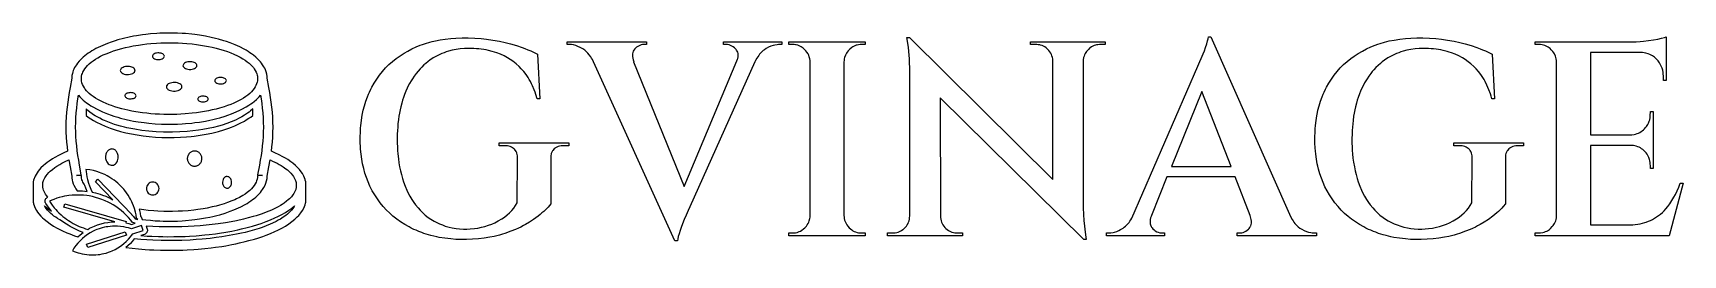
# Model space of a CAD drawing. Header units: millimetres. Extents: x 0 to 990, y 0 to 133.
import ezdxf

# ---------------------------------------------------------------- set-up
doc = ezdxf.new("R2010")
doc.units = ezdxf.units.MM
doc.layers.add('ENGRAVE', color=7, linetype='Continuous')

msp = doc.modelspace()

# ---------------------------------------------------------------- linework, layer by layer
at = {"layer": 'ENGRAVE'}
for points in [[(139.42, 110.93), (139.02, 111.81), (138.55, 112.67), (137.74, 113.96), (137.12, 114.81), (136.45, 115.64), (135.71, 116.47), (134.92, 117.28), (133.62, 118.48), (132.21, 119.64), (131.19, 120.4), (130.13, 121.14), (129.01, 121.87), (127.84, 122.58), (126.62, 123.27), (124.04, 124.59), (121.29, 125.83), (118.36, 126.99), (116.06, 127.8), (114.48, 128.31), (111.22, 129.25), (109.54, 129.68), (106.97, 130.29), (103.45, 131), (99.84, 131.6), (97.07, 131.98), (95.21, 132.19), (91.45, 132.54), (89.55, 132.67), (86.69, 132.81), (82.85, 132.9), (79.01, 132.87), (76.14, 132.77), (74.23, 132.67), (70.45, 132.38), (67.64, 132.09), (65.78, 131.86), (62.13, 131.31), (60.33, 131), (57.68, 130.47), (54.24, 129.68), (50.92, 128.79), (49.3, 128.31), (46.95, 127.53), (44.68, 126.71), (43.21, 126.13), (40.41, 124.91), (37.79, 123.61), (36.55, 122.93), (35.35, 122.23), (34.21, 121.51), (33.12, 120.77), (32.08, 120.02), (31.09, 119.26), (30.16, 118.48), (29.28, 117.68), (28.46, 116.87), (27.7, 116.06), (26.66, 114.81), (26.04, 113.96), (25.49, 113.1), (24.99, 112.24), (24.55, 111.37), (24.18, 110.5), (23.87, 109.61), (23.62, 108.73), (23.36, 107.39), (23.26, 106.5), (23.24, 105.91), (22.2, 100.32), (21.69, 97.39), (21.22, 94.45), (20.8, 91.5), (20.43, 88.54), (20.14, 85.57), (19.92, 82.59), (19.79, 79.6), (19.75, 76.61), (19.79, 73.54), (19.92, 70.55), (20.13, 67.65), (20.43, 64.67), (20.73, 62.19), (18.59, 61.25), (16.92, 60.46), (15.33, 59.65), (13.07, 58.4), (11.65, 57.55), (9.67, 56.23), (8.45, 55.34), (7.3, 54.43), (6.23, 53.5), (4.79, 52.09), (3.93, 51.14), (3.15, 50.17), (2.45, 49.2), (1.85, 48.22), (1.32, 47.23), (0.89, 46.24), (0.7, 45.74), (0.39, 44.74), (0.18, 43.74), (0.04, 42.73), (0.01, 42.23), (0, 33.59), (0.04, 32.58), (0.18, 31.58), (0.27, 31.08), (0.39, 30.57), (0.7, 29.57), (0.89, 29.07), (1.32, 28.08), (2.14, 26.6), (2.79, 25.62), (3.53, 24.66), (4.79, 23.22), (5.73, 22.28), (6.76, 21.35), (8.45, 19.98), (10.31, 18.64), (12.35, 17.34), (14.55, 16.07), (16.12, 15.25), (17.75, 14.45), (20.32, 13.29), (22.12, 12.55), (24.94, 11.47), (26.9, 10.78), (28.38, 12.12), (30.08, 13.48), (27.98, 14.25), (26.7, 14.79), (25.4, 15.38), (23.45, 16.36), (22.21, 17.05), (21.02, 17.77), (19.19, 18.97), (17.17, 20.46), (16, 21.1), (14.79, 21.82), (13.65, 22.55), (12.59, 23.28), (11.6, 24.03), (10.68, 24.79), (9.85, 25.56), (8.73, 26.73), (7.8, 27.92), (7.27, 28.72), (6.92, 29.34), (7.86, 28.56), (9.05, 27.66), (11.09, 26.26), (9.86, 27.74), (8.6, 29.42), (7.66, 30.78), (7.44, 31.21), (7.36, 31.44), (7.26, 31.91), (7.26, 32.4), (7.35, 32.88), (7.52, 33.33), (7.78, 33.74), (8.12, 34.1), (8.51, 34.38), (8.97, 34.6), (8.09, 35.65), (7.52, 36.45), (7.04, 37.25), (6.63, 38.06), (6.31, 38.87), (6.06, 39.68), (5.9, 40.5), (5.82, 41.31), (5.82, 42.13), (5.85, 42.54), (5.97, 43.36), (6.31, 44.58), (6.63, 45.39), (7.04, 46.19), (7.8, 47.39), (8.4, 48.19), (9.46, 49.36), (10.26, 50.14), (11.6, 51.28), (13.11, 52.4), (14.21, 53.13), (16, 54.21), (17.28, 54.91), (19.33, 55.93), (21.5, 56.91), (22.2, 52.81), (23.24, 47.23), (23.3, 46.19), (23.51, 44.85), (23.73, 43.97), (24.18, 42.64), (24.55, 41.77), (25.23, 40.46), (25.76, 39.61), (26.58, 38.45), (28.33, 38.43), (29.76, 38.35), (31.18, 38.24), (32.46, 38.09), (31.67, 39.94), (31.04, 41.68), (30.62, 42.31), (30.23, 42.99), (29.89, 43.68), (29.61, 44.38), (29.39, 45.07), (29.15, 46.12), (29.07, 46.83), (29.04, 47.53), (26.14, 47.53), (28.99, 48.07), (27.92, 53.85), (27.42, 56.72), (26.96, 59.58), (26.55, 62.43), (26.2, 65.27), (25.92, 68.1), (25.72, 70.93), (25.6, 73.75), (25.56, 76.57), (25.6, 79.39), (25.72, 82.21), (25.92, 85.03), (26.2, 87.87), (26.55, 90.71), (26.96, 93.56), (27.29, 95.63), (28.07, 94.75), (28.86, 93.94), (30.16, 92.74), (31.09, 91.96), (32.08, 91.19), (33.66, 90.07), (34.78, 89.35), (35.94, 88.64), (38.43, 87.28), (40.41, 86.31), (41.79, 85.69), (44.68, 84.51), (46.95, 83.68), (48.51, 83.16), (50.92, 82.43), (52.56, 81.97), (55.95, 81.13), (58.56, 80.56), (60.33, 80.22), (63.04, 79.76), (64.86, 79.49), (66.71, 79.24), (69.51, 78.93), (73.28, 78.61), (77.1, 78.4), (79.01, 78.34), (81.89, 78.31), (84.77, 78.34), (86.69, 78.4), (89.55, 78.55), (91.45, 78.68), (95.21, 79.02), (97.07, 79.24), (99.84, 79.62), (103.45, 80.22), (106.1, 80.74), (107.84, 81.13), (110.39, 81.75), (112.05, 82.2), (115.27, 83.16), (116.84, 83.68), (119.11, 84.51), (121.99, 85.69), (124.04, 86.63), (125.36, 87.28), (127.84, 88.64), (129.57, 89.71), (130.67, 90.44), (131.71, 91.19), (132.69, 91.96), (134.07, 93.14), (134.92, 93.94), (135.71, 94.75), (136.49, 95.63), (136.82, 93.56), (137.23, 90.71), (137.58, 87.87), (137.86, 85.03), (138.06, 82.21), (138.19, 79.39), (138.23, 76.57), (138.19, 73.75), (138.06, 70.93), (137.86, 68.1), (137.58, 65.27), (137.23, 62.43), (136.82, 59.58), (136.37, 56.72), (135.87, 53.85), (134.79, 48.07), (137.65, 47.53), (134.74, 47.53), (134.68, 46.48), (134.49, 45.42), (134.17, 44.38), (133.89, 43.68), (133.36, 42.65), (132.71, 41.63), (131.94, 40.62), (131.04, 39.63), (130.03, 38.66), (129.29, 38.03), (128.5, 37.4), (127.22, 36.48), (125.84, 35.59), (124.85, 35.01), (123.82, 34.45), (122.19, 33.63), (121.05, 33.1), (119.26, 32.33), (116.74, 31.37), (114.75, 30.7), (113.38, 30.27), (111.97, 29.86), (109.8, 29.28), (107.57, 28.75), (104.49, 28.1), (102.12, 27.68), (98.88, 27.18), (96.4, 26.87), (93.05, 26.52), (89.65, 26.27), (87.07, 26.14), (83.62, 26.05), (81.03, 26.04), (78.43, 26.09), (74.99, 26.22), (72.43, 26.39), (69.05, 26.68), (66.55, 26.97), (63.64, 27.36), (64.2, 25.11), (64.57, 23.11), (64.89, 22.77), (65.15, 22.36), (65.34, 21.9), (65.43, 21.33), (67.64, 21.05), (70.45, 20.76), (73.28, 20.53), (76.14, 20.36), (78.06, 20.29), (80.93, 20.24), (83.81, 20.25), (86.69, 20.32), (89.55, 20.47), (91.45, 20.6), (95.21, 20.95), (97.07, 21.16), (99.84, 21.54), (103.45, 22.14), (106.1, 22.67), (107.84, 23.05), (110.39, 23.67), (112.05, 24.12), (115.27, 25.08), (118.36, 26.15), (120.57, 27.01), (121.99, 27.61), (124.71, 28.87), (127.24, 30.21), (128.43, 30.91), (129.57, 31.63), (130.67, 32.36), (131.71, 33.12), (132.69, 33.88), (133.62, 34.66), (134.5, 35.46), (135.32, 36.26), (136.45, 37.5), (137.12, 38.33), (137.74, 39.18), (138.55, 40.46), (139.23, 41.77), (139.77, 43.08), (140.17, 44.41), (140.43, 45.74), (140.52, 46.64), (140.55, 47.23), (141.58, 52.81), (142.28, 56.91), (143.74, 56.27), (145.15, 55.6), (146.5, 54.91), (147.78, 54.21), (148.99, 53.49), (150.13, 52.77), (151.7, 51.66), (152.65, 50.9), (153.53, 50.14), (154.7, 48.97), (155.7, 47.79), (156.26, 46.99), (156.75, 46.19), (157.15, 45.39), (157.48, 44.58), (157.81, 43.36), (157.93, 42.54), (157.98, 41.72), (157.97, 41.31), (157.88, 40.5), (157.61, 39.27), (157.32, 38.46), (156.96, 37.65), (156.51, 36.85), (155.99, 36.05), (155.05, 34.86), (153.94, 33.69), (153.1, 32.92), (152.18, 32.16), (150.67, 31.04), (149.57, 30.31), (148.4, 29.59), (147.15, 28.88), (145.15, 27.85), (143, 26.84), (141.49, 26.2), (139.91, 25.56), (137.42, 24.65), (133.9, 23.49), (132.06, 22.95), (129.19, 22.16), (126.21, 21.42), (122.07, 20.51), (118.85, 19.89), (115.54, 19.32), (111.01, 18.65), (107.52, 18.21), (103.98, 17.82), (100.38, 17.5), (96.73, 17.23), (93.06, 17.02), (89.35, 16.87), (84.38, 16.76), (79.4, 16.76), (75.67, 16.83), (71.96, 16.96), (67.99, 17.17), (68.53, 15.52), (68.63, 15.03), (68.65, 14.78), (68.64, 14.53), (68.56, 14.04), (68.37, 13.57), (68.25, 13.35), (67.94, 12.96), (67.76, 12.79), (67.34, 12.5), (66.89, 12.3), (64.79, 11.62), (68.55, 11.35), (71.2, 11.2), (75.2, 11.04), (77.87, 10.98), (80.55, 10.94), (84.57, 10.96), (88.58, 11.04), (91.25, 11.14), (93.91, 11.27), (97.87, 11.53), (103.09, 11.99), (105.66, 12.27), (109.48, 12.74), (111.99, 13.09), (115.69, 13.68), (119.31, 14.34), (122.84, 15.06), (125.14, 15.58), (128.5, 16.41), (131.74, 17.3), (134.87, 18.25), (136.89, 18.91), (139.8, 19.96), (142.57, 21.05), (145.19, 22.19), (146.86, 22.98), (149.23, 24.2), (151.43, 25.47), (153.47, 26.77), (155.34, 28.11), (156.86, 29.34), (156.51, 28.72), (155.99, 27.92), (155.05, 26.73), (153.94, 25.56), (152.65, 24.41), (151.7, 23.66), (150.13, 22.55), (148.4, 21.46), (147.15, 20.75), (145.84, 20.06), (143.74, 19.04), (142.25, 18.39), (139.91, 17.43), (137.42, 16.52), (135.69, 15.93), (132.99, 15.09), (130.16, 14.29), (127.21, 13.53), (125.19, 13.06), (122.07, 12.38), (117.76, 11.57), (113.29, 10.84), (109.85, 10.36), (106.35, 9.94), (101.58, 9.47), (97.95, 9.18), (94.29, 8.95), (89.35, 8.74), (85.62, 8.65), (80.65, 8.62), (76.92, 8.67), (71.96, 8.83), (68.27, 9.02), (64.61, 9.27), (60.79, 9.6), (59.53, 8.1), (58.41, 6.92), (56.91, 5.51), (55.63, 4.43), (59.41, 3.99), (63.3, 3.61), (67.23, 3.31), (69.88, 3.14), (72.53, 3.01), (76.54, 2.87), (79.21, 2.83), (83.23, 2.81), (85.91, 2.85), (89.92, 2.96), (92.58, 3.07), (96.55, 3.31), (99.18, 3.5), (103.09, 3.86), (106.94, 4.28), (109.48, 4.61), (113.23, 5.15), (115.69, 5.55), (119.31, 6.21), (121.67, 6.68), (123.99, 7.19), (127.39, 8), (129.59, 8.57), (132.8, 9.48), (134.87, 10.12), (137.87, 11.12), (139.8, 11.82), (142.57, 12.92), (145.19, 14.06), (146.86, 14.85), (149.23, 16.07), (151.43, 17.34), (153.47, 18.64), (155.34, 19.98), (157.03, 21.35), (158.53, 22.75), (159.44, 23.7), (160.64, 25.14), (161.64, 26.6), (162.46, 28.08), (162.9, 29.07), (163.25, 30.07), (163.51, 31.08), (163.61, 31.58), (163.74, 32.58), (163.78, 33.59), (163.78, 41.72), (163.74, 42.73), (163.68, 43.23), (163.61, 43.74), (163.39, 44.74), (163.25, 45.24), (162.9, 46.24), (162.46, 47.23), (161.64, 48.71), (160.99, 49.69), (159.86, 51.14), (158.53, 52.56), (157.55, 53.5), (155.92, 54.88), (154.74, 55.79), (152.81, 57.11), (151.43, 57.98), (149.98, 58.82), (147.67, 60.06), (145.19, 61.25), (143.05, 62.19), (143.36, 64.67), (143.65, 67.65), (143.86, 70.63), (143.99, 73.62), (144.04, 76.53), (143.99, 79.52), (143.86, 82.5), (143.65, 85.49), (143.36, 88.47), (142.99, 91.44), (142.57, 94.4), (142.1, 97.36), (141.58, 100.32), (140.55, 105.91), (140.48, 106.95), (140.27, 108.28), (139.92, 109.61)], [(310.64, 30.6), (309.87, 29.64), (309.03, 28.68), (307.48, 27.07), (306.47, 26.11), (305.38, 25.14), (304.23, 24.18), (303.01, 23.22), (300.38, 21.29), (297.93, 19.67), (295.56, 18.27), (294.32, 17.6), (292.61, 16.73), (291.29, 16.1), (289.47, 15.3), (286.64, 14.16), (283.15, 12.93), (281.6, 12.43), (279.88, 11.93), (276.76, 11.14), (274.01, 10.58), (270.68, 10.04), (267.24, 9.63), (263.69, 9.36), (260.02, 9.22), (256.82, 9.21), (253.7, 9.33), (250.64, 9.56), (247.16, 9.97), (243.77, 10.52), (242.34, 10.8), (240.46, 11.22), (238.62, 11.69), (237.25, 12.07), (234.56, 12.92), (233.24, 13.39), (231.51, 14.05), (229.81, 14.76), (228.55, 15.32), (226.9, 16.12), (225.68, 16.75), (223.08, 18.21), (220.59, 19.78), (218.22, 21.47), (215.96, 23.27), (213.81, 25.17), (212.11, 26.85), (210.17, 28.96), (208.34, 31.18), (206.63, 33.52), (205.03, 35.96), (203.58, 38.44), (202.74, 40.05), (202.14, 41.27), (201.03, 43.78), (200.04, 46.36), (199.17, 49.02), (198.41, 51.75), (197.77, 54.56), (197.24, 57.45), (196.83, 60.41), (196.54, 63.45), (196.44, 65), (196.35, 67.1), (196.31, 70.29), (196.41, 73.94), (196.54, 75.97), (196.67, 77.48), (197.01, 80.45), (197.31, 82.38), (197.56, 83.82), (198.16, 86.63), (198.87, 89.37), (199.7, 92.04), (200.64, 94.64), (201.34, 96.33), (201.89, 97.58), (202.67, 99.22), (203.29, 100.43), (204.67, 102.89), (206.22, 105.33), (207.87, 107.66), (209.65, 109.89), (211.53, 112), (213.53, 114), (215.65, 115.9), (217.87, 117.68), (220.22, 119.36), (222.67, 120.93), (224.8, 122.15), (227.31, 123.44), (229.8, 124.58), (232.37, 125.61), (233.68, 126.08), (235.45, 126.67), (238.16, 127.47), (239.55, 127.83), (241.42, 128.26), (244.28, 128.82), (247.21, 129.27), (250.71, 129.66), (253.79, 129.88), (257.47, 130), (261.05, 129.98), (265.01, 129.83), (268.87, 129.55), (272.18, 129.2), (275.88, 128.67), (279.9, 127.95), (283.28, 127.23), (286.54, 126.42), (290.11, 125.38), (293.55, 124.23), (295.02, 123.69), (296.89, 122.95), (298.67, 122.19), (299.93, 121.61), (301.54, 120.82), (302.68, 120.21), (304, 93.5), (302.51, 93.5), (301.74, 96.06), (301.23, 97.54), (300.7, 98.98), (299.74, 101.27), (299.12, 102.58), (298.47, 103.85), (297.79, 105.08), (297.08, 106.25), (295.82, 108.12), (294.48, 109.85), (292.97, 111.55), (291.61, 112.93), (289.82, 114.52), (287.95, 115.99), (286.39, 117.07), (284.78, 118.06), (282.69, 119.19), (280.51, 120.18), (278.28, 121.03), (276.94, 121.48), (275.58, 121.89), (273.27, 122.48), (271.86, 122.78), (270.43, 123.03), (268.99, 123.25), (267.53, 123.42), (266.05, 123.55), (264.55, 123.64), (262.02, 123.7), (260.44, 123.67), (258.9, 123.61), (256.37, 123.4), (253.93, 123.06), (251.56, 122.6), (249.26, 122.02), (247.92, 121.61), (246.61, 121.15), (245.32, 120.65), (244.06, 120.11), (242.02, 119.1), (240.06, 117.97), (238.16, 116.71), (237.04, 115.89), (235.61, 114.73), (234.56, 113.82), (233.22, 112.55), (232.26, 111.55), (231.01, 110.16), (229.83, 108.7), (228.7, 107.17), (227.62, 105.58), (226.86, 104.34), (225.88, 102.63), (225.19, 101.3), (224.52, 99.94), (223.69, 98.06), (222.88, 96.03), (222.28, 94.36), (221.73, 92.65), (221.22, 90.91), (220.65, 88.67), (220.24, 86.83), (219.87, 84.96), (219.55, 83.04), (219.27, 81.09), (218.99, 78.6), (218.81, 76.55), (218.68, 74.47), (218.59, 72.36), (218.54, 69.65), (218.57, 66.92), (218.63, 64.77), (218.75, 62.66), (218.9, 60.59), (219.22, 57.56), (219.57, 55.1), (219.98, 52.71), (220.47, 50.37), (221.02, 48.09), (221.65, 45.88), (222.35, 43.72), (223.27, 41.22), (224.27, 38.88), (225.15, 37.03), (226.1, 35.25), (227.35, 33.12), (228.43, 31.5), (229.56, 29.96), (231.05, 28.13), (232.31, 26.75), (233.63, 25.44), (235.35, 23.91), (237.17, 22.49), (238.68, 21.45), (240.64, 20.25), (242.26, 19.4), (243.92, 18.62), (245.63, 17.94), (247.38, 17.34), (249.64, 16.7), (251.49, 16.29), (253.87, 15.9), (255.83, 15.68), (258.34, 15.53), (260.38, 15.51), (262.39, 15.6), (264.86, 15.83), (266.8, 16.11), (269.18, 16.58), (271.05, 17.06), (273.39, 17.79), (275.24, 18.49), (277.02, 19.27), (279.18, 20.38), (281.25, 21.62), (282.85, 22.72), (284.42, 23.95), (285.88, 25.26), (287.22, 26.64), (288.45, 28.11), (289.56, 29.65), (290.56, 31.27), (290.73, 57.98), (290.65, 59.32), (290.52, 60.14), (290.32, 60.89), (290.2, 61.25), (289.9, 61.92), (289.54, 62.53), (289.33, 62.82), (288.87, 63.34), (288.61, 63.58), (288.34, 63.81), (287.74, 64.22), (287.08, 64.57), (286.36, 64.86), (285.56, 65.09), (284.7, 65.27), (283.78, 65.39), (282.79, 65.44), (279.61, 65.45), (279.61, 67.11), (321.43, 67.11), (321.43, 65.45), (318.38, 65.44), (316.83, 65.31), (315.89, 65.14), (315.03, 64.9), (314.25, 64.59), (313.55, 64.21), (313.23, 64), (312.64, 63.51), (311.87, 62.65), (311.63, 62.32), (311.23, 61.6), (310.93, 60.81), (310.82, 60.38), (310.67, 59.48), (310.63, 58.5)], [(611.99, 45.21), (611.99, 115.9), (611.84, 117.38), (611.65, 118.31), (611.39, 119.21), (611.04, 120.07), (610.63, 120.89), (610.13, 121.67), (609.56, 122.41), (608.92, 123.12), (608.57, 123.45), (607.85, 124.05), (607.09, 124.57), (606.29, 125.01), (605.45, 125.38), (604.57, 125.66), (604.12, 125.77), (603.18, 125.93), (602.2, 126.01), (598.55, 126.02), (598.55, 127.68), (643.35, 127.68), (643.35, 126.02), (639.88, 126.01), (638.94, 125.93), (638.02, 125.77), (637.58, 125.66), (636.72, 125.38), (635.89, 125.01), (635.09, 124.57), (634.32, 124.05), (633.95, 123.76), (633.23, 123.12), (632.6, 122.45), (632.04, 121.76), (631.33, 120.64), (630.95, 119.86), (630.63, 119.04), (630.39, 118.19), (630.15, 116.84), (630.08, 115.9), (630.09, 28.3), (630.22, 24.27), (630.49, 20.54), (631.4, 12.02), (631.9, 9.2), (630.41, 9.2), (544.28, 94.16), (544.45, 23.3), (544.49, 22.34), (544.62, 21.41), (544.82, 20.52), (545.11, 19.66), (545.48, 18.82), (545.94, 18.02), (546.48, 17.26), (547.1, 16.52), (547.79, 15.83), (548.53, 15.21), (549.29, 14.67), (550.09, 14.21), (550.51, 14.02), (551.35, 13.69), (552.23, 13.44), (553.14, 13.27), (554.09, 13.19), (557.73, 13.18), (557.73, 11.52), (512.76, 11.52), (512.76, 13.18), (516.39, 13.19), (517.34, 13.27), (518.25, 13.44), (519.13, 13.69), (519.98, 14.02), (520.39, 14.21), (521.19, 14.67), (521.95, 15.21), (522.33, 15.51), (522.69, 15.83), (523.38, 16.52), (524.01, 17.26), (524.54, 18.02), (525, 18.82), (525.37, 19.66), (525.66, 20.52), (525.87, 21.41), (525.99, 22.34), (526.03, 23.3), (526.03, 109.43), (526.01, 112.24), (525.94, 114.9), (525.84, 117.4), (525.69, 119.74), (525.49, 121.94), (525.2, 124.36), (524.21, 130.17), (525.86, 130.17)], [(754.7, 22.64), (755.47, 21.25), (756.01, 20.4), (756.58, 19.6), (757.17, 18.85), (757.79, 18.15), (758.42, 17.5), (759.08, 16.91), (760.12, 16.13), (761.3, 15.4), (762.66, 14.69), (764.01, 14.11), (765.34, 13.67), (766.66, 13.37), (767.52, 13.25), (768.38, 13.19), (770.13, 13.18), (770.13, 11.52), (722.5, 11.52), (722.5, 13.18), (724, 13.18), (724.88, 13.24), (725.32, 13.31), (726.17, 13.53), (726.98, 13.86), (727.78, 14.31), (728.54, 14.87), (729.28, 15.54), (729.64, 15.92), (730.12, 16.52), (730.5, 17.17), (730.65, 17.51), (730.89, 18.24), (731.03, 19.01), (731.06, 19.42), (731.06, 20.27), (730.97, 21.17), (730.77, 22.12), (730.3, 23.63), (721.34, 46.7), (680.36, 46.7), (671.06, 23.63), (670.87, 23.13), (670.56, 22.16), (670.36, 21.23), (670.26, 20.35), (670.26, 19.52), (670.3, 19.12), (670.36, 18.73), (670.56, 17.99), (670.94, 17.11), (671.17, 16.7), (671.41, 16.31), (671.98, 15.59), (672.64, 14.97), (673.39, 14.42), (674.27, 13.93), (675.16, 13.56), (676.04, 13.32), (676.93, 13.2), (678.86, 13.18), (678.86, 11.52), (644.01, 11.52), (644.01, 13.18), (645.93, 13.19), (646.78, 13.25), (648.07, 13.46), (648.93, 13.67), (650.23, 14.11), (651.55, 14.69), (652.42, 15.15), (654.03, 16.11), (654.73, 16.61), (655.41, 17.16), (656.39, 18.08), (657.01, 18.75), (657.61, 19.48), (658.19, 20.26), (658.75, 21.09), (659.28, 21.98), (698.93, 113.04), (702.07, 120.49), (702.81, 122.35), (703.48, 124.16), (704.28, 126.54), (704.75, 128.17), (705.07, 129.54), (705.25, 130.67), (706.74, 130.67)], [(883.47, 30.6), (882.14, 29), (881.26, 28.03), (880.31, 27.07), (879.29, 26.11), (878.21, 25.14), (877.06, 24.18), (875.84, 23.22), (873.2, 21.29), (870.76, 19.67), (868.38, 18.27), (866.72, 17.38), (865.43, 16.73), (863.67, 15.9), (862.3, 15.3), (859.46, 14.16), (855.98, 12.93), (854.43, 12.43), (852.7, 11.93), (849.59, 11.14), (846.83, 10.58), (843.51, 10.04), (840.07, 9.63), (836.52, 9.36), (832.85, 9.22), (829.64, 9.21), (826.52, 9.33), (823.47, 9.56), (819.99, 9.97), (816.59, 10.52), (814.69, 10.9), (813.29, 11.22), (811.9, 11.57), (810.07, 12.07), (807.39, 12.92), (805.64, 13.55), (804.34, 14.05), (802.64, 14.76), (801.38, 15.32), (799.73, 16.12), (798.5, 16.75), (795.91, 18.21), (793.42, 19.78), (791.05, 21.47), (789.16, 22.96), (786.99, 24.85), (784.94, 26.85), (783, 28.96), (781.17, 31.18), (779.46, 33.52), (777.85, 35.96), (776.41, 38.44), (775.16, 40.86), (774.04, 43.35), (773.02, 45.92), (772.13, 48.57), (771.35, 51.29), (770.9, 53.15), (770.59, 54.56), (770.07, 57.45), (769.66, 60.41), (769.45, 62.43), (769.33, 63.97), (769.17, 67.1), (769.14, 70.29), (769.24, 73.94), (769.33, 75.47), (769.49, 77.48), (769.84, 80.45), (770.3, 83.34), (770.67, 85.23), (770.99, 86.63), (771.7, 89.37), (772.53, 92.04), (773.47, 94.64), (774.16, 96.33), (774.71, 97.58), (775.5, 99.22), (776.12, 100.43), (777.5, 102.89), (779.04, 105.33), (780.7, 107.66), (782.47, 109.89), (784.36, 112), (786.36, 114), (788.47, 115.9), (790.7, 117.68), (792.64, 119.09), (795.08, 120.67), (797.63, 122.15), (800.13, 123.44), (802.63, 124.58), (805.2, 125.61), (806.94, 126.23), (808.28, 126.67), (810.99, 127.47), (813.77, 128.16), (816.62, 128.73), (820.03, 129.27), (823.54, 129.66), (826.62, 129.88), (830.29, 130), (833.88, 129.98), (837.83, 129.83), (841.7, 129.55), (845.01, 129.2), (848.7, 128.67), (852.73, 127.95), (856.11, 127.23), (859.37, 126.42), (862.94, 125.38), (866.37, 124.23), (868.32, 123.51), (869.72, 122.95), (871.49, 122.19), (872.76, 121.61), (873.97, 121.02), (875.5, 120.21), (876.83, 93.5), (875.34, 93.5), (874.88, 95.05), (874.4, 96.56), (873.52, 98.98), (872.96, 100.37), (872.36, 101.71), (871.29, 103.85), (870.61, 105.08), (869.9, 106.25), (868.65, 108.12), (867.3, 109.85), (865.8, 111.55), (864.43, 112.93), (862.65, 114.52), (861.16, 115.71), (859.22, 117.07), (857.61, 118.06), (855.51, 119.19), (853.33, 120.18), (851.11, 121.03), (849.76, 121.48), (848.4, 121.89), (846.09, 122.48), (844.68, 122.78), (843.26, 123.03), (841.81, 123.25), (840.35, 123.42), (838.87, 123.55), (837.38, 123.64), (834.85, 123.7), (833.27, 123.67), (831.72, 123.61), (829.2, 123.4), (826.75, 123.06), (824.38, 122.6), (822.09, 122.02), (820.75, 121.61), (819.43, 121.15), (818.15, 120.65), (816.89, 120.11), (814.85, 119.1), (812.88, 117.97), (810.99, 116.71), (809.51, 115.61), (808.43, 114.73), (807.05, 113.51), (805.72, 112.22), (804.45, 110.86), (803.54, 109.8), (802.65, 108.7), (801.52, 107.17), (800.45, 105.58), (799.68, 104.34), (798.94, 103.07), (798.01, 101.3), (797.35, 99.94), (796.51, 98.06), (795.86, 96.44), (795.11, 94.36), (794.55, 92.65), (794.05, 90.91), (793.47, 88.67), (793.06, 86.83), (792.7, 84.96), (792.38, 83.04), (792.04, 80.6), (791.82, 78.6), (791.64, 76.55), (791.51, 74.47), (791.42, 72.36), (791.37, 69.65), (791.39, 66.92), (791.46, 64.77), (791.57, 62.66), (791.73, 60.59), (791.99, 58.06), (792.32, 55.59), (792.81, 52.71), (793.29, 50.37), (793.85, 48.09), (794.48, 45.88), (795.17, 43.72), (796.1, 41.22), (797.09, 38.88), (797.98, 37.03), (798.92, 35.25), (800.18, 33.12), (801.25, 31.5), (802.38, 29.96), (803.88, 28.13), (805.14, 26.75), (806.45, 25.44), (808.18, 23.91), (810, 22.49), (811.51, 21.45), (813.07, 20.48), (814.68, 19.6), (816.75, 18.62), (818.45, 17.94), (820.65, 17.2), (822.46, 16.7), (824.79, 16.2), (826.7, 15.9), (828.66, 15.68), (831.17, 15.53), (833.21, 15.51), (835.22, 15.6), (837.2, 15.77), (839.63, 16.11), (842.01, 16.58), (843.88, 17.06), (846.22, 17.79), (848.06, 18.49), (849.85, 19.27), (852.01, 20.38), (854.08, 21.62), (855.67, 22.72), (857.25, 23.95), (858.7, 25.26), (860.05, 26.64), (861.28, 28.11), (862.39, 29.65), (863.39, 31.27), (863.55, 57.98), (863.48, 59.32), (863.35, 60.14), (863.15, 60.89), (862.88, 61.59), (862.73, 61.92), (862.36, 62.53), (862.16, 62.82), (861.93, 63.09), (861.44, 63.58), (861.16, 63.81), (860.57, 64.22), (859.91, 64.57), (859.18, 64.86), (858.39, 65.09), (857.53, 65.27), (856.6, 65.39), (855.61, 65.44), (852.44, 65.45), (852.44, 67.11), (894.25, 67.11), (894.25, 65.45), (891.21, 65.44), (889.65, 65.31), (888.72, 65.14), (887.86, 64.9), (887.08, 64.59), (886.38, 64.21), (886.05, 64), (885.47, 63.51), (884.7, 62.65), (884.46, 62.32), (884.06, 61.6), (883.76, 60.81), (883.56, 59.94), (883.5, 59.48), (883.45, 58.5)], [(981.7, 11.52), (901.39, 11.52), (901.39, 13.18), (903.55, 13.18), (904.49, 13.22), (905.85, 13.42), (906.71, 13.64), (907.55, 13.95), (908.35, 14.33), (908.74, 14.54), (909.87, 15.31), (910.58, 15.92), (911.58, 16.95), (912.15, 17.68), (912.88, 18.83), (913.27, 19.63), (913.6, 20.47), (913.85, 21.33), (914.03, 22.23), (914.17, 23.63), (914.17, 115.57), (914.09, 116.51), (913.95, 117.42), (913.73, 118.3), (913.44, 119.15), (912.88, 120.37), (912.41, 121.15), (911.87, 121.89), (910.93, 122.95), (910.23, 123.59), (909.13, 124.42), (908.35, 124.87), (907.55, 125.25), (907.13, 125.41), (906.28, 125.68), (905.4, 125.87), (904.49, 125.98), (903.55, 126.02), (901.39, 126.02), (901.39, 127.68), (959.63, 127.68), (961.96, 127.73), (964.36, 127.87), (966.34, 128.06), (969.35, 128.44), (972.2, 128.86), (974.9, 129.34), (977.17, 129.82), (978.91, 130.3), (979.88, 130.67), (979.88, 104.45), (978.22, 104.45), (978.21, 107.27), (978.16, 108.25), (978.06, 109.21), (977.81, 110.59), (977.45, 111.9), (977.14, 112.75), (976.59, 113.96), (975.92, 115.11), (975.13, 116.2), (974.55, 116.89), (973.9, 117.55), (972.84, 118.45), (971.69, 119.22), (970.88, 119.67), (970.03, 120.07), (969.15, 120.42), (967.76, 120.84), (966.78, 121.05), (965.77, 121.21), (934.41, 121.21), (934.41, 71.92), (958.31, 71.92), (959.27, 71.98), (960.66, 72.19), (961.55, 72.4), (962.41, 72.67), (963.24, 73.01), (964.04, 73.4), (964.81, 73.85), (965.55, 74.37), (966.26, 74.94), (966.93, 75.57), (967.57, 76.25), (968.14, 76.96), (968.87, 78.08), (969.28, 78.87), (969.78, 80.1), (970.03, 80.96), (970.29, 82.3), (970.39, 83.24), (970.42, 85.86), (972.08, 85.86), (972.08, 51.68), (970.42, 51.68), (970.42, 53.5), (970.39, 54.47), (970.29, 55.4), (970.13, 56.31), (969.91, 57.18), (969.46, 58.44), (968.87, 59.63), (968.4, 60.38), (967.86, 61.1), (967.26, 61.8), (966.6, 62.46), (965.9, 63.06), (965.18, 63.59), (964.43, 64.07), (963.64, 64.48), (962.83, 64.83), (961.98, 65.11), (961.11, 65.33), (960.2, 65.49), (958.79, 65.61), (934.41, 65.62), (934.41, 17.99), (956.65, 17.99), (958.26, 18.02), (959.83, 18.11), (961.36, 18.25), (962.85, 18.45), (964.29, 18.71), (965.69, 19.03), (967.05, 19.4), (967.93, 19.68), (969.21, 20.15), (970.45, 20.68), (971.68, 21.29), (972.96, 21.99), (974.19, 22.76), (975.38, 23.59), (976.52, 24.49), (977.62, 25.44), (978.66, 26.45), (979.67, 27.53), (980.93, 29.05), (982.07, 30.6), (983.33, 32.53), (984.53, 34.55), (985.42, 36.23), (986.47, 38.41), (987.45, 40.69), (988.34, 43.05), (990, 43.05)], [(133.73, 101.42), (133.36, 100.73), (132.71, 99.71), (131.94, 98.7), (131.04, 97.71), (130.03, 96.74), (128.9, 95.79), (127.66, 94.86), (126.31, 93.96), (124.85, 93.09), (123.29, 92.25), (122.19, 91.71), (120.47, 90.92), (118.65, 90.17), (116.74, 89.45), (114.75, 88.78), (113.38, 88.35), (111.97, 87.94), (109.8, 87.36), (107.57, 86.83), (105.27, 86.34), (102.91, 85.89), (100.51, 85.5), (98.06, 85.15), (95.57, 84.85), (91.35, 84.47), (88.79, 84.3), (86.21, 84.19), (83.62, 84.13), (81.03, 84.12), (78.43, 84.17), (75.85, 84.26), (73.28, 84.41), (70.73, 84.6), (68.21, 84.85), (65.72, 85.15), (61.67, 85.76), (59.29, 86.18), (56.98, 86.66), (53.25, 87.55), (51.11, 88.14), (49.04, 88.78), (47.04, 89.45), (45.76, 89.92), (43.91, 90.66), (42.16, 91.44), (40.49, 92.25), (38.93, 93.09), (37.47, 93.96), (36.12, 94.86), (34.88, 95.79), (33.75, 96.74), (33.06, 97.39), (32.13, 98.37), (31.32, 99.37), (30.84, 100.05), (30.23, 101.07), (29.75, 102.11), (29.39, 103.15), (29.15, 104.2), (29.05, 105.26), (29.05, 105.96), (29.15, 107.01), (29.39, 108.06), (29.61, 108.76), (29.89, 109.46), (30.42, 110.49), (31.07, 111.51), (31.84, 112.52), (32.74, 113.51), (33.75, 114.48), (34.88, 115.43), (36.12, 116.35), (37.47, 117.25), (38.93, 118.13), (40.49, 118.97), (42.16, 119.78), (43.91, 120.55), (46.4, 121.53), (48.36, 122.22), (50.41, 122.87), (52.53, 123.48), (55.47, 124.22), (57.74, 124.72), (60.08, 125.18), (63.27, 125.72), (65.72, 126.07), (68.21, 126.37), (70.73, 126.61), (74.14, 126.87), (76.71, 126.99), (79.3, 127.07), (81.89, 127.1), (84.48, 127.07), (87.07, 126.99), (89.65, 126.87), (92.2, 126.69), (95.57, 126.37), (98.06, 126.07), (100.51, 125.72), (102.91, 125.33), (105.27, 124.88), (107.57, 124.39), (109.8, 123.86), (111.97, 123.28), (114.07, 122.66), (116.74, 121.77), (118.65, 121.05), (120.47, 120.3), (122.75, 119.24), (124.34, 118.41), (125.84, 117.55), (127.22, 116.66), (128.5, 115.74), (129.67, 114.8), (130.72, 113.83), (131.65, 112.85), (132.21, 112.18), (132.71, 111.51), (133.36, 110.49), (133.89, 109.46), (134.29, 108.41), (134.49, 107.72), (134.63, 107.01), (134.74, 105.96), (134.72, 104.91), (134.63, 104.2), (134.49, 103.5), (134.17, 102.46)], [(78.74, 119.38), (78.55, 119.75), (78.26, 120.07), (77.87, 120.36), (77.39, 120.6), (76.85, 120.79), (76.19, 120.93), (75.55, 121), (74.85, 121), (74.16, 120.92), (73.56, 120.79), (73.01, 120.6), (72.49, 120.33), (72.08, 120.02), (71.81, 119.69), (71.65, 119.35), (71.6, 118.96), (71.69, 118.58), (71.95, 118.18), (72.31, 117.85), (72.83, 117.54), (73.4, 117.31), (74.1, 117.14), (74.85, 117.05), (75.55, 117.05), (76.25, 117.13), (76.95, 117.29), (77.58, 117.54), (78.09, 117.85), (78.48, 118.21), (78.71, 118.58), (78.8, 118.99)], [(336.36, 115.57), (335.64, 116.98), (335.14, 117.87), (334.61, 118.7), (333.79, 119.86), (332.91, 120.91), (332.3, 121.55), (331.67, 122.14), (331.01, 122.68), (329.99, 123.4), (329.19, 123.87), (328.29, 124.35), (326.96, 124.95), (325.64, 125.42), (324.33, 125.75), (323.04, 125.95), (322.18, 126.01), (320.43, 126.02), (320.43, 127.68), (368.06, 127.68), (368.06, 126.02), (366.56, 126.02), (365.68, 125.97), (364.82, 125.8), (364, 125.53), (363.2, 125.15), (362.44, 124.67), (362.07, 124.38), (361.71, 124.07), (361, 123.36), (360.52, 122.75), (360.14, 122.07), (359.87, 121.34), (359.7, 120.55), (359.64, 119.7), (359.68, 118.79), (359.82, 117.83), (360.07, 116.81), (360.42, 115.73), (360.26, 115.73), (390.62, 41.06), (422.32, 116.23), (422.67, 117.2), (422.81, 117.67), (423, 118.58), (423.09, 119.44), (423.06, 120.25), (423.01, 120.64), (422.83, 121.39), (422.55, 122.09), (422.15, 122.75), (421.92, 123.06), (421.29, 123.73), (420.93, 124.07), (420.16, 124.67), (419.37, 125.15), (418.54, 125.53), (417.68, 125.8), (416.78, 125.97), (415.85, 126.02), (414.35, 126.02), (414.35, 127.68), (449.2, 127.68), (449.2, 126.02), (447.28, 126.01), (446.4, 125.94), (445.07, 125.72), (444.16, 125.49), (442.77, 125.01), (441.36, 124.39), (439.91, 123.61), (438.85, 122.93), (438.17, 122.41), (437.52, 121.85), (436.89, 121.23), (435.99, 120.22), (435.41, 119.49), (434.86, 118.7), (434.33, 117.87), (433.58, 116.52), (433.1, 115.57), (394.11, 28.78), (393.14, 26.71), (391.88, 23.89), (390.73, 21.14), (389.75, 18.71), (388.88, 16.4), (388.24, 14.59), (387.61, 12.66), (387.14, 11.03), (386.82, 9.66), (386.64, 8.53), (385.15, 8.53)], [(466.29, 115.57), (466.22, 116.51), (466.08, 117.42), (465.72, 118.73), (465.4, 119.57), (465.01, 120.37), (464.28, 121.52), (463.7, 122.25), (462.71, 123.28), (462, 123.89), (460.87, 124.66), (460.08, 125.07), (459.68, 125.25), (458.84, 125.56), (457.97, 125.78), (457.53, 125.87), (456.62, 125.98), (455.67, 126.02), (453.51, 126.02), (453.51, 127.68), (499.31, 127.68), (499.31, 126.02), (497.16, 126.02), (496.21, 125.98), (495.3, 125.87), (494.42, 125.68), (493.99, 125.56), (493.57, 125.41), (492.75, 125.07), (491.96, 124.66), (491.2, 124.16), (490.12, 123.28), (489.13, 122.25), (488.55, 121.52), (488.05, 120.76), (487.43, 119.57), (486.97, 118.3), (486.75, 117.42), (486.61, 116.51), (486.54, 115.57), (486.54, 23.63), (486.61, 22.69), (486.75, 21.78), (486.97, 20.9), (487.26, 20.05), (487.82, 18.83), (488.29, 18.05), (488.83, 17.31), (489.77, 16.25), (490.47, 15.61), (491.2, 15.04), (491.96, 14.54), (492.35, 14.33), (492.75, 14.13), (493.57, 13.79), (494.42, 13.52), (495.3, 13.33), (496.21, 13.22), (497.16, 13.18), (499.31, 13.18), (499.31, 11.52), (453.51, 11.52), (453.51, 13.18), (455.67, 13.18), (456.62, 13.22), (457.53, 13.33), (458.41, 13.52), (458.84, 13.64), (459.68, 13.95), (460.48, 14.33), (461.25, 14.78), (462.36, 15.61), (463.06, 16.25), (464, 17.31), (464.54, 18.05), (465.01, 18.83), (465.4, 19.63), (465.72, 20.47), (466.08, 21.78), (466.22, 22.69), (466.29, 23.63)], [(61.13, 110.96), (60.88, 111.42), (60.51, 111.8), (59.97, 112.18), (59.37, 112.46), (58.69, 112.68), (57.94, 112.83), (57.09, 112.91), (56.3, 112.9), (55.45, 112.8), (54.72, 112.63), (54, 112.36), (53.44, 112.06), (52.98, 111.7), (52.65, 111.31), (52.44, 110.84), (52.39, 110.41), (52.44, 110.13), (52.52, 109.9), (52.65, 109.67), (52.84, 109.41), (53.3, 109.01), (53.95, 108.64), (54.72, 108.35), (55.52, 108.16), (56.37, 108.07), (57.31, 108.08), (58.22, 108.19), (59.07, 108.41), (59.82, 108.72), (60.39, 109.07), (60.85, 109.52), (61.12, 109.98), (61.19, 110.25), (61.22, 110.49), (61.19, 110.73)], [(98.26, 113.86), (98.02, 114.29), (97.67, 114.66), (97.21, 114.99), (96.65, 115.26), (96.01, 115.48), (95.24, 115.64), (94.5, 115.71), (93.68, 115.7), (92.94, 115.62), (92.19, 115.44), (91.51, 115.19), (90.97, 114.9), (90.54, 114.56), (90.2, 114.15), (90.02, 113.75), (89.98, 113.34), (90.01, 113.11), (90.1, 112.86), (90.24, 112.6), (90.41, 112.4), (90.88, 111.99), (91.45, 111.66), (92.13, 111.4), (92.94, 111.21), (93.75, 111.13), (94.64, 111.13), (95.5, 111.24), (96.25, 111.42), (96.97, 111.71), (97.52, 112.04), (97.97, 112.47), (98.12, 112.68), (98.25, 112.93), (98.34, 113.38), (98.33, 113.6)], [(89.24, 101.23), (89, 101.67), (88.63, 102.08), (88.07, 102.48), (87.45, 102.78), (86.73, 103.02), (85.88, 103.2), (84.98, 103.28), (84.15, 103.27), (83.26, 103.16), (82.49, 102.98), (81.79, 102.73), (81.19, 102.42), (80.69, 102.04), (80.3, 101.59), (80.17, 101.35), (80.08, 101.11), (80.04, 100.65), (80.07, 100.4), (80.17, 100.11), (80.48, 99.64), (80.69, 99.42), (80.99, 99.17), (81.67, 98.78), (82.42, 98.5), (83.33, 98.28), (84.22, 98.19), (85.21, 98.19), (86.17, 98.31), (87.07, 98.54), (87.8, 98.84), (88.46, 99.24), (88.74, 99.49), (88.94, 99.71), (89.1, 99.95), (89.22, 100.19), (89.3, 100.48), (89.33, 100.73), (89.3, 100.98)], [(115.96, 104.79), (115.78, 105.12), (115.49, 105.43), (115.06, 105.72), (114.59, 105.95), (114, 106.14), (113.4, 106.25), (112.79, 106.3), (112.16, 106.29), (111.55, 106.22), (110.97, 106.09), (110.39, 105.89), (109.94, 105.65), (109.57, 105.37), (109.28, 105.04), (109.12, 104.7), (109.07, 104.33), (109.16, 103.95), (109.41, 103.57), (109.79, 103.22), (110.3, 102.93), (110.91, 102.7), (111.55, 102.56), (112.27, 102.48), (113.01, 102.49), (113.73, 102.58), (114.35, 102.75), (114.94, 102.99), (115.42, 103.3), (115.78, 103.66), (115.98, 104.02), (116.04, 104.42)], [(61.77, 95.75), (61.59, 96.07), (61.27, 96.39), (60.89, 96.65), (60.44, 96.87), (59.86, 97.05), (59.29, 97.16), (58.69, 97.21), (58.09, 97.2), (57.44, 97.13), (56.89, 97), (56.38, 96.82), (55.91, 96.56), (55.56, 96.29), (55.3, 95.99), (55.14, 95.64), (55.11, 95.3), (55.21, 94.91), (55.45, 94.54), (55.84, 94.21), (56.29, 93.95), (56.84, 93.74), (57.5, 93.59), (58.14, 93.52), (58.86, 93.52), (59.56, 93.61), (60.21, 93.77), (60.74, 93.99), (61.21, 94.28), (61.54, 94.6), (61.77, 94.97), (61.84, 95.36)], [(105.04, 93.75), (104.86, 94.07), (104.6, 94.35), (104.22, 94.61), (103.79, 94.81), (103.3, 94.97), (102.73, 95.09), (102.17, 95.13), (101.61, 95.13), (101, 95.05), (100.49, 94.93), (100.01, 94.76), (99.57, 94.53), (99.25, 94.27), (99.01, 93.99), (98.87, 93.69), (98.83, 93.36), (98.91, 93.02), (99.13, 92.67), (99.48, 92.36), (99.9, 92.12), (100.44, 91.9), (101.05, 91.76), (101.66, 91.7), (102.32, 91.7), (102.92, 91.77), (103.53, 91.92), (104.07, 92.13), (104.48, 92.38), (104.82, 92.7), (105.03, 93.05), (105.1, 93.38)], [(683.01, 53.01), (718.85, 53.01), (701.26, 97.81)], [(38.16, 79.5), (40.68, 78.24), (43.38, 77.06), (46.24, 75.96), (49.25, 74.95), (52.41, 74.02), (55.69, 73.2), (59.08, 72.47), (62.57, 71.85), (66.14, 71.32), (69.78, 70.91), (73.48, 70.61), (77.2, 70.41), (80.95, 70.33), (84.71, 70.36), (88.45, 70.5), (92.16, 70.75), (94.92, 71), (96.74, 71.21), (100.33, 71.71), (103.84, 72.3), (107.26, 73.01), (108.93, 73.39), (111.38, 74.02), (114.53, 74.95), (117.55, 75.96), (119, 76.5), (121.1, 77.35), (123.1, 78.24), (124.39, 78.86), (126.82, 80.16), (127.96, 80.83), (129.58, 81.88), (130.6, 82.59), (131.84, 83.54), (131.84, 87.51), (130.47, 86.23), (129.66, 85.57), (128.79, 84.92), (126.92, 83.65), (125.39, 82.74), (123.76, 81.85), (121.42, 80.73), (118.91, 79.68), (116.25, 78.69), (113.44, 77.79), (111.24, 77.16), (108.2, 76.39), (105.05, 75.71), (101.8, 75.12), (99.3, 74.73), (95.91, 74.3), (92.46, 73.96), (88.08, 73.67), (83.66, 73.53), (81.01, 73.52), (78.35, 73.57), (73.94, 73.77), (69.59, 74.12), (65.32, 74.61), (61.17, 75.26), (58.74, 75.71), (56.36, 76.21), (54.81, 76.57), (52.54, 77.16), (50.35, 77.79), (48.92, 78.23), (46.85, 78.93), (44.87, 79.68), (42.97, 80.46), (41.76, 81.01), (40.03, 81.85), (38.92, 82.44), (37.36, 83.34), (36.37, 83.96), (35.44, 84.6), (34.13, 85.57), (32.93, 86.57), (31.94, 87.51), (31.94, 83.54), (33.19, 82.59), (34.73, 81.53), (36.39, 80.49)], [(51.06, 59.62), (50.95, 60.16), (50.78, 60.68), (50.57, 61.17), (50.32, 61.62), (50.07, 61.98), (49.75, 62.36), (49.4, 62.69), (49.02, 62.97), (48.67, 63.16), (48.25, 63.32), (47.82, 63.43), (47.39, 63.47), (46.95, 63.45), (46.51, 63.36), (46.09, 63.21), (45.74, 63.04), (45.35, 62.78), (44.99, 62.46), (44.71, 62.15), (44.4, 61.75), (44.14, 61.3), (43.95, 60.89), (43.76, 60.39), (43.63, 59.85), (43.54, 59.31), (43.5, 58.83), (43.5, 58.27), (43.56, 57.72), (43.66, 57.18), (43.81, 56.65), (44.01, 56.15), (44.21, 55.75), (44.62, 55.14), (45.09, 54.63), (45.63, 54.22), (46.27, 53.9), (46.89, 53.75), (47.57, 53.72), (48.25, 53.86), (48.85, 54.12), (49.4, 54.49), (49.94, 55.03), (50.4, 55.69), (50.73, 56.36), (50.97, 57.1), (51.12, 57.96), (51.15, 58.83)], [(101.21, 58.68), (101.1, 59.11), (100.95, 59.53), (100.76, 59.93), (100.53, 60.31), (100.27, 60.66), (99.98, 60.98), (99.66, 61.28), (99.31, 61.54), (98.94, 61.76), (98.48, 61.97), (98.07, 62.1), (97.66, 62.2), (97.23, 62.25), (96.8, 62.26), (96.38, 62.22), (95.96, 62.14), (95.54, 62.02), (95.15, 61.85), (94.76, 61.65), (94.4, 61.41), (94.07, 61.13), (93.76, 60.83), (93.49, 60.49), (93.2, 60.06), (93, 59.67), (92.84, 59.25), (92.71, 58.83), (92.63, 58.39), (92.59, 57.95), (92.59, 57.51), (92.63, 57.06), (92.71, 56.63), (92.84, 56.2), (93, 55.79), (93.2, 55.4), (93.44, 55.03), (93.71, 54.69), (94.02, 54.37), (94.35, 54.09), (94.7, 53.84), (95.08, 53.63), (95.48, 53.46), (95.89, 53.33), (96.31, 53.25), (97.09, 53.2), (97.52, 53.24), (97.94, 53.32), (98.35, 53.44), (98.75, 53.6), (99.13, 53.81), (99.49, 54.05), (100.08, 54.58), (100.36, 54.91), (100.61, 55.27), (100.83, 55.66), (101, 56.06), (101.14, 56.48), (101.24, 56.92), (101.29, 57.36), (101.31, 57.8), (101.28, 58.25)], [(32.68, 45.14), (33.29, 43), (33.84, 41.42), (34.69, 39.36), (35.56, 37.58), (37.51, 37.14), (38.89, 36.77), (40.29, 36.34), (41.64, 35.88), (43.6, 35.12), (44.91, 34.55), (46.24, 33.92), (47.84, 33.09), (37.44, 43.85), (38.95, 45.3), (59.12, 24.41), (59.02, 24.32), (60.2, 22.99), (61.29, 21.64), (62.88, 21.18), (62.16, 21.93), (61.82, 24), (61.46, 25.63), (60.85, 27.77), (60.3, 29.35), (59.68, 30.9), (59.22, 31.91), (58.47, 33.41), (57.93, 34.38), (57.06, 35.81), (56.12, 37.19), (55.12, 38.52), (54.41, 39.38), (53.3, 40.63), (52.13, 41.82), (50.91, 42.95), (49.63, 44.03), (48.74, 44.7), (47.38, 45.67), (45.49, 46.84), (44.52, 47.39), (43.03, 48.14), (40.99, 49.03), (39.94, 49.42), (38.36, 49.95), (36.21, 50.52), (34.03, 50.96), (31.74, 51.26), (31.83, 50.07), (32.04, 48.41), (32.32, 46.77)], [(75.55, 40.55), (75.34, 41.26), (74.99, 41.93), (74.52, 42.51), (74.25, 42.76), (73.9, 43.02), (73.24, 43.36), (72.53, 43.57), (71.79, 43.63), (71.06, 43.54), (70.36, 43.31), (69.71, 42.95), (69.15, 42.46), (68.69, 41.87), (68.35, 41.21), (68.15, 40.48), (68.09, 39.73), (68.17, 38.99), (68.4, 38.27), (68.76, 37.62), (69.19, 37.09), (69.76, 36.61), (70.41, 36.26), (71.12, 36.04), (71.86, 35.96), (72.59, 36.04), (73.3, 36.26), (73.95, 36.61), (74.52, 37.09), (74.99, 37.67), (75.34, 38.33), (75.55, 39.05), (75.63, 39.8)], [(119.13, 44.23), (118.95, 44.93), (118.63, 45.61), (118.19, 46.19), (117.71, 46.59), (117.42, 46.75), (117.12, 46.87), (116.55, 46.97), (115.97, 46.92), (115.67, 46.83), (115.37, 46.69), (115.09, 46.51), (114.83, 46.29), (114.59, 46.03), (114.38, 45.75), (114.05, 45.13), (113.82, 44.39), (113.73, 43.61), (113.77, 42.87), (113.95, 42.11), (114.24, 41.46), (114.53, 41.03), (114.87, 40.66), (115.29, 40.34), (115.71, 40.14), (116.19, 40.02), (116.64, 40.01), (117.08, 40.1), (117.55, 40.29), (117.94, 40.56), (118.33, 40.95), (118.63, 41.37), (118.89, 41.9), (119.06, 42.43), (119.17, 43.04), (119.19, 43.61)], [(13.61, 27.26), (14.53, 26.27), (15.48, 25.32), (16.96, 23.95), (17.99, 23.08), (19.04, 22.25), (20.12, 21.44), (21.22, 20.68), (22.35, 19.95), (24.09, 18.92), (25.27, 18.29), (26.48, 17.69), (27.7, 17.14), (28.94, 16.62), (30.2, 16.15), (31.47, 15.71), (32.82, 15.3), (33.98, 15.96), (34.91, 16.44), (36.82, 17.32), (38.79, 18.07), (40.8, 18.69), (42.85, 19.17), (44.92, 19.52), (47.01, 19.74), (49.12, 19.81), (18.44, 28.61), (19.02, 30.62), (55.87, 20.05), (55.62, 19.18), (57.44, 18.75), (59.02, 18.29), (61.21, 19.01), (59.78, 19.42), (58.66, 20.84), (57.35, 22.37), (55.96, 23.83), (54.5, 25.22), (52.98, 26.54), (51.39, 27.78), (49.74, 28.95), (48.04, 30.03), (46.28, 31.02), (45.09, 31.64), (43.26, 32.49), (41.39, 33.25), (39.49, 33.91), (37.56, 34.48), (35.6, 34.96), (33.62, 35.34), (32.29, 35.54), (30.28, 35.75), (28.94, 35.84), (27.6, 35.89), (26.25, 35.89), (24.91, 35.85), (23.57, 35.76), (21.56, 35.55), (20.23, 35.35), (18.91, 35.11), (17.59, 34.83), (15.64, 34.33), (14.35, 33.94), (12.45, 33.28), (11.2, 32.78), (9.8, 32.18), (10.66, 30.92), (11.46, 29.84), (12.73, 28.27)], [(27.12, 1.25), (28.05, 0.98), (29.46, 0.65), (30.89, 0.38), (32.33, 0.18), (33.78, 0.06), (34.75, 0.01), (36.2, 0.01), (37.65, 0.07), (39.1, 0.21), (40.06, 0.33), (41.49, 0.59), (42.43, 0.8), (43.84, 1.16), (45.22, 1.6), (46.58, 2.11), (47.48, 2.48), (49.23, 3.31), (50.92, 4.26), (52.54, 5.32), (53.33, 5.88), (54.47, 6.78), (55.92, 8.06), (57.29, 9.44), (58.56, 10.9), (59.16, 11.66), (59.94, 12.73), (66.1, 14.73), (65.16, 17.6), (59, 15.6), (57.28, 16.15), (55.87, 16.51), (54.45, 16.8), (52.53, 17.08), (50.6, 17.23), (49.15, 17.26), (47.69, 17.22), (46.25, 17.11), (44.8, 16.92), (43.85, 16.76), (42.9, 16.57), (41.49, 16.22), (39.64, 15.66), (38.28, 15.15), (37.38, 14.78), (36.07, 14.16), (34.36, 13.24), (32.72, 12.22), (31.15, 11.08), (29.66, 9.85), (28.25, 8.52), (26.93, 7.1), (25.7, 5.6), (24.58, 4.02), (23.65, 2.53), (25.28, 1.86)], [(32.81, 4.4), (32.16, 6.39), (55.36, 13.93), (56.01, 11.94)]]:
    msp.add_lwpolyline(points, close=True, dxfattribs=at)

doc.saveas('drawing.dxf')
